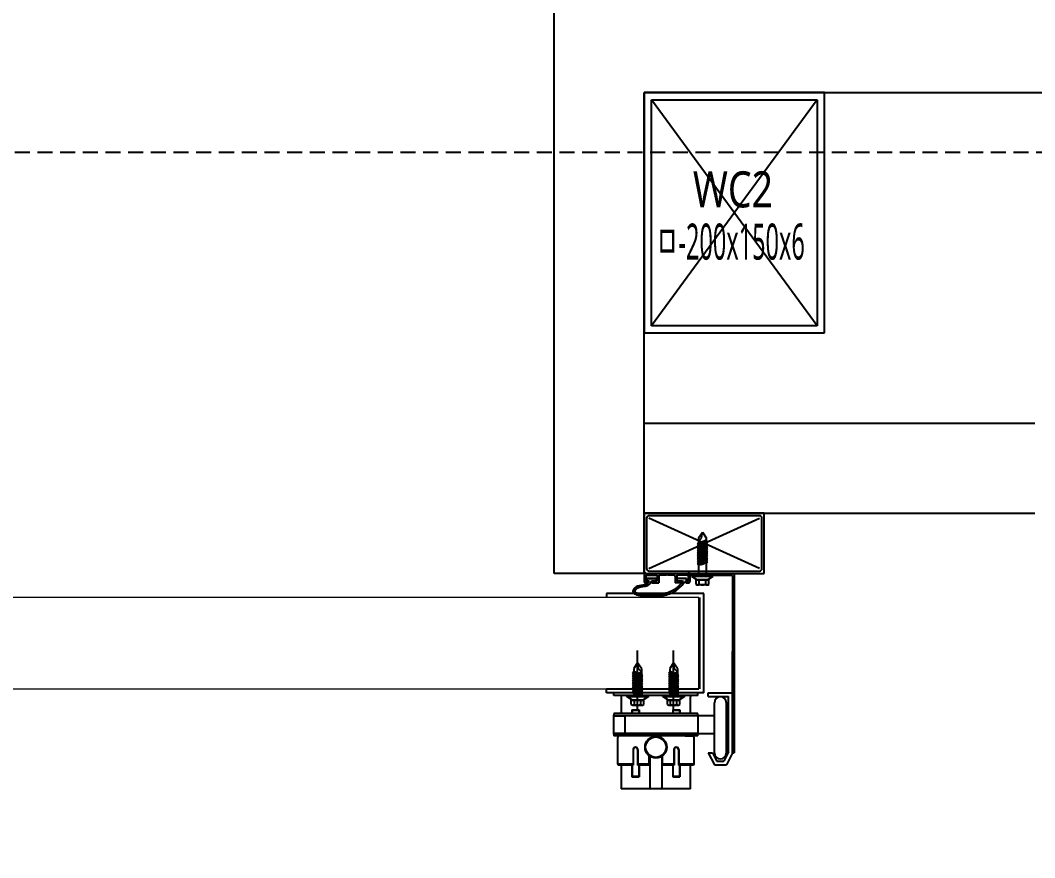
# Model space of a CAD drawing. Header units: millimetres. Extents: x 13515 to 183937, y -33900 to -660.
# Drawn here: x 119803.82 to 119817.04, y -19629.96 to -19619.06 of the extents above; entities that cross this region are included whole.
import ezdxf
from ezdxf.enums import TextEntityAlignment as Align

# ---------------------------------------------------------------- set-up
doc = ezdxf.new("R2010")
doc.units = ezdxf.units.MM
doc.header["$LTSCALE"] = 100
doc.header["$MEASUREMENT"] = 0
doc.header["$PDSIZE"] = -10
doc.linetypes.add('HIDDEN2', pattern=[0.1875, 0.125, -0.0625])
doc.layers.get('0').update_dxf_attribs({"linetype": 'CONTINUOUS'})
doc.layers.get('Defpoints').update_dxf_attribs({"color": 171, "linetype": 'CONTINUOUS'})
for name, color, linetype in [('ELE9', 9, 'CONTINUOUS'), ('FIN(패널-T75 글라스울)', 6, 'CONTINUOUS'), ('h COLUMN', 252, 'CONTINUOUS'), ('OVERHEAD DOOR - 1', 4, 'CONTINUOUS'), ('OVERHEAD DOOR - ETC', 252, 'CONTINUOUS')]:
    doc.layers.add(name, color=color, linetype=linetype)
doc.styles.add('TE', font='malgun_0.ttf')

# ---------------------------------------------------------------- blocks, each defined once
blk = doc.blocks.new('*U142')
at = {"color": 0, "linetype": 'ByBlock'}
for p, q in [((100, 75), (-100, 75)), ((-100, 75), (-100, -75)), ((-94, 69), (94, 69)), ((-94, -69), (-94, 69)), ((94, 69), (94, -69)), ((100, -75), (100, 75)), ((-100, -75), (100, -75)), ((94, -69), (-94, -69))]:
    blk.add_line(p, q, dxfattribs=at)
at = {"layer": 'Defpoints'}
blk.add_point((0, 0), dxfattribs=at)
blk = doc.blocks.new('WC2')
at = {"layer": 'h COLUMN', "ltscale": 0.1}
for p, q in [((69, -94), (-69, 94)), ((69, 94), (-69, -94))]:
    blk.add_line(p, q, dxfattribs=at)
at = {"layer": 'h COLUMN', "ltscale": 0.1, "rotation": 90}
blk.add_blockref('*U142', (0, 0), dxfattribs=at)
at = {"layer": 'Defpoints', "style": 'TE'}
for s, width, p in [('WC2', 0.8, (-34.44, 19.44)), ('ㅁ-200x150x6', 0.5, (-65.31, -24.04))]:
    blk.add_text(s, height=30, dxfattribs=dict(at, width=width)).set_placement(p, align=Align.MIDDLE_LEFT)
blk = doc.blocks.new('지상1층 WC 배치')
at = {"ltscale": 10000}
blk.add_blockref('WC2', (92900, -26650), dxfattribs=at)
blk = doc.blocks.new('A$Cd9954a8d')
at = {"layer": 'OVERHEAD DOOR - ETC'}
h = blk.add_hatch(color=256, dxfattribs=at)
h.dxf.hatch_style = 1
edge = h.paths.add_edge_path()
edge.add_line((10127.3, 172.9), (10129.3, 172.9))
edge.add_spline(control_points=[(10129.3, 172.9), (10128.98, 172.37), (10128.66, 171.84), (10128.3, 171.4)], knot_values=[0, 0, 0, 0, 1.802776, 1.802776, 1.802776, 1.802776], degree=3, periodic=0)
edge.add_line((10128.31, 171.4), (10128.03, 171.19))
edge.add_line((10128.03, 171.19), (10127.56, 170.46))
edge.add_line((10127.56, 170.46), (10126.68, 170.12))
edge.add_line((10126.68, 170.12), (10125.41, 169.71))
edge.add_spline(control_points=[(10125.41, 169.71), (10121.23, 169.22), (10116.34, 168.64), (10115.33, 162.7), (10119.6, 161.17), (10124.21, 160), (10131.96, 159.59), (10137.59, 160.44), (10141.11, 160.97)], knot_values=[0, 0, 0, 0, 10.510022, 12.30215, 15.888405, 21.408051, 27.790202, 38.523805, 38.523805, 38.523805, 38.523805], degree=3, periodic=0)
edge.add_spline(control_points=[(10141.11, 160.97), (10141.13, 160.97), (10144.34, 161.63), (10151.88, 163.96), (10156.91, 169.7), (10159.7, 172.9)], knot_values=[81.368069, 81.368069, 81.368069, 81.368069, 81.427954, 91.382666, 103.911951, 103.911951, 103.911951, 103.911951], degree=3, periodic=0)
edge.add_line((10159.7, 172.9), (10160.3, 172.9))
edge.add_line((10160.3, 172.9), (10160.3, 174.9))
edge.add_line((10160.3, 174.9), (10152.3, 174.9))
edge.add_line((10152.3, 174.9), (10152.3, 172.9))
edge.add_line((10152.3, 172.9), (10157.71, 172.9))
edge.add_spline(control_points=[(10157.71, 172.9), (10157.37, 172.52), (10157.04, 172.14), (10156.7, 171.77)], knot_values=[101.110526, 101.110526, 101.110526, 101.110526, 102.614786, 102.614786, 102.614786, 102.614786], degree=3, periodic=0)
edge.add_line((10156.7, 171.77), (10156.7, 171.4))
edge.add_line((10156.7, 171.4), (10156.37, 171.4))
edge.add_spline(control_points=[(10156.37, 171.4), (10156.27, 171.29), (10156.17, 171.19), (10154.98, 169.9), (10153.87, 168.78), (10152.12, 167.29), (10151.52, 166.82), (10150.28, 165.96), (10149.64, 165.57), (10147.39, 164.36), (10145.64, 163.69), (10142.95, 162.92), (10142.04, 162.7), (10141.05, 162.48), (10140.95, 162.46), (10140.85, 162.44)], knot_values=[81.408921, 81.408921, 81.408921, 81.408921, 81.846453, 81.846453, 86.724969, 86.724969, 89.164228, 89.164228, 91.603486, 91.603486, 97.394899, 97.394899, 100.290605, 100.290605, 100.605478, 100.605478, 100.605478, 100.605478], degree=3, periodic=0)
edge.add_spline(control_points=[(10140.85, 162.44), (10140.05, 162.28), (10139.26, 162.14), (10137.29, 161.84), (10136.13, 161.71), (10134.34, 161.55), (10133.72, 161.51), (10133.1, 161.47)], knot_values=[72.981686, 72.981686, 72.981686, 72.981686, 75.56252, 75.56252, 79.405214, 79.405214, 81.408921, 81.408921, 81.408921, 81.408921], degree=3, periodic=0)
edge.add_spline(control_points=[(10133.1, 161.47), (10132.29, 161.41), (10131.47, 161.36), (10130.56, 161.34), (10130.48, 161.33), (10130.39, 161.33)], knot_values=[24.457688, 24.457688, 24.457688, 24.457688, 26.980257, 26.980257, 27.239597, 27.239597, 27.239597, 27.239597], degree=3, periodic=0)
edge.add_spline(control_points=[(10130.39, 161.33), (10129.51, 161.31), (10128.63, 161.32), (10126.72, 161.41), (10125.69, 161.5), (10123.72, 161.77), (10122.79, 161.96), (10121.32, 162.32), (10120.83, 162.46), (10120.05, 162.69), (10119.78, 162.77), (10119.24, 162.94), (10118.96, 163.03), (10118.42, 163.21), (10118.17, 163.31), (10117.73, 163.5), (10117.55, 163.6), (10117.29, 163.78), (10117.21, 163.86), (10117.17, 163.92), (10117.16, 163.93), (10117.15, 163.95), (10117.15, 163.96), (10117.14, 164.03), (10117.13, 164.13), (10117.16, 164.36), (10117.18, 164.5), (10117.27, 164.76), (10117.32, 164.87), (10117.48, 165.17), (10117.6, 165.32), (10117.94, 165.62), (10118.16, 165.76), (10118.5, 166.65), (10119.14, 166.81), (10119.9, 167.23), (10120.57, 167.55), (10121.61, 167.66), (10122.16, 167.8), (10125.96, 168.29)], knot_values=[0, 0, 0, 0, 2.699013, 2.699013, 5.918469, 5.918469, 9.137924, 9.137924, 10.747652, 10.747652, 11.552515, 11.552515, 12.357379, 12.357379, 13.187027, 13.187027, 14.016674, 14.016674, 14.846322, 14.846322, 15.271824, 15.271824, 15.697327, 15.697327, 16.368626, 16.368626, 17.039926, 17.039926, 17.711225, 17.711225, 18.939482, 18.939482, 20.167739, 20.167739, 21.883718, 21.883718, 23.599698, 23.599698, 24.457688, 24.457688, 24.457688, 24.457688], degree=3, periodic=0)
edge.add_spline(control_points=[(10125.96, 168.29), (10126.54, 168.42), (10127.11, 168.62), (10128.01, 169.11), (10128.35, 169.36), (10128.84, 169.78), (10129, 169.93), (10129.3, 170.25), (10129.45, 170.42), (10129.82, 170.9), (10130.03, 171.22), (10130.35, 171.73), (10130.47, 171.93), (10131.3, 172.9)], knot_values=[0, 0, 0, 0, 1.654202, 1.654202, 2.776859, 2.776859, 3.338188, 3.338188, 3.899517, 3.899517, 4.888564, 4.888564, 5.545615, 5.545615, 5.545615, 5.545615], degree=3, periodic=0)
edge.add_line((10131.3, 172.9), (10135.3, 172.9))
edge.add_line((10135.3, 172.9), (10135.3, 174.9))
edge.add_line((10135.3, 174.9), (10127.3, 174.9))
edge.add_line((10127.3, 174.9), (10127.3, 172.9))
at = {"layer": 'FIN(패널-T75 글라스울)'}
for p, q in [((10050, 179.2), (10050, 654.2)), ((10125, 179.2), (10125, 579.2)), ((10125, 579.2), (11000, 579.2)), ((10125, 304.2), (10450, 304.2)), ((10125, 229.2), (10450, 229.2)), ((10125, 179.2), (10050, 179.2))]:
    blk.add_line(p, q, dxfattribs=at)
at = {"layer": 'OVERHEAD DOOR - 1', "lineweight": 0}
for p, q in [((10170.4, 159.2), (7629.6, 159.2)), ((10170.4, 83.2), (10170.4, 159.2)), ((7629.6, 83.2), (10170.4, 83.2))]:
    blk.add_line(p, q, dxfattribs=at)
at = {"layer": 'OVERHEAD DOOR - ETC'}
for p, q in [((10225, 229.2), (10125, 229.2)), ((10125, 229.2), (10125, 179.2)), ((10225, 179.2), (10225, 229.2)), ((10127, 225.2), (10127, 183.2)), ((10221, 227.2), (10129, 227.2)), ((10129, 183.2), (10221, 225.2)), ((10221, 183.2), (10129, 225.2)), ((10223, 183.2), (10223, 225.2)), ((10170.35, 208.85), (10173.5, 213.65)), ((10172.77, 208.67), (10173.5, 213.65)), ((10173.5, 213.65), (10176.65, 208.85)), ((10177.65, 205.37), (10169.35, 201.96)), ((10177.65, 205.37), (10169.35, 201.96)), ((10172.36, 205.03), (10169.35, 203.79)), ((10172.36, 205.03), (10169.35, 203.79)), ((10169.35, 203.79), (10170.35, 204.59)), ((10170.35, 203.79), (10169.35, 203.79)), ((10170.35, 203.39), (10169.35, 203.79)), ((10169.35, 203.79), (10170.35, 202.99)), ((10177.65, 203.54), (10169.35, 200.12)), ((10177.65, 203.54), (10169.35, 200.12)), ((10169.35, 201.96), (10170.35, 202.76)), ((10170.35, 208.85), (10170.35, 204.59)), ((10170.35, 206.17), (10172.77, 208.67)), ((10172.37, 205), (10170.35, 206.17)), ((10170.35, 202.76), (10176.65, 205.37)), ((10170.35, 204.59), (10171.36, 205.03)), ((10176.65, 204.57), (10170.35, 201.96)), ((10171.36, 204.22), (10170.35, 203.79)), ((10170.35, 203.79), (10170.35, 202.76)), ((10170.35, 200.93), (10176.65, 203.54)), ((10176.65, 202.74), (10170.35, 200.12)), ((10171.36, 205.03), (10172.36, 205.03)), ((10172.36, 205.03), (10171.36, 204.22)), ((10176.65, 206.8), (10172.37, 205)), ((10176.65, 208.85), (10176.65, 205.37)), ((10177.65, 205.37), (10176.65, 206.18)), ((10176.65, 205.78), (10177.65, 205.37)), ((10176.65, 205.37), (10177.65, 205.37)), ((10177.65, 205.37), (10176.65, 204.57)), ((10176.65, 204.57), (10176.65, 203.54)), ((10177.65, 203.54), (10176.65, 204.34)), ((10176.65, 203.94), (10177.65, 203.54)), ((10176.65, 203.54), (10177.65, 203.54)), ((10177.65, 203.54), (10176.65, 202.74)), ((10176.65, 202.74), (10176.65, 201.71)), ((10170.35, 201.55), (10169.35, 201.96)), ((10169.35, 201.96), (10170.35, 201.15)), ((10170.35, 201.96), (10169.35, 201.96)), ((10177.65, 201.71), (10169.35, 198.29)), ((10177.65, 201.71), (10169.35, 198.29)), ((10169.35, 200.12), (10170.35, 200.93)), ((10170.35, 199.72), (10169.35, 200.12)), ((10169.35, 200.12), (10170.35, 199.32)), ((10170.35, 200.12), (10169.35, 200.12)), ((10177.65, 199.87), (10169.35, 196.46)), ((10177.65, 199.87), (10169.35, 196.46)), ((10169.35, 198.29), (10170.35, 199.09)), ((10170.35, 198.29), (10169.35, 198.29)), ((10170.35, 197.89), (10169.35, 198.29)), ((10169.35, 198.29), (10170.35, 197.49)), ((10177.65, 198.04), (10169.35, 194.62)), ((10177.65, 198.04), (10169.35, 194.62)), ((10169.35, 196.46), (10170.35, 197.26)), ((10170.35, 196.06), (10169.35, 196.46)), ((10169.35, 196.46), (10170.35, 195.65)), ((10170.35, 196.46), (10169.35, 196.46)), ((10177.65, 196.21), (10169.35, 192.79)), ((10177.65, 196.21), (10169.35, 192.79)), ((10169.35, 194.62), (10170.35, 195.43)), ((10170.35, 194.22), (10169.35, 194.62)), ((10169.35, 194.62), (10170.35, 193.82)), ((10170.35, 194.62), (10169.35, 194.62)), ((10177.65, 194.38), (10169.35, 190.96)), ((10177.65, 194.38), (10169.35, 190.96)), ((10170.35, 201.96), (10170.35, 200.93)), ((10170.35, 199.09), (10176.65, 201.71)), ((10176.65, 200.9), (10170.35, 198.29)), ((10170.35, 200.12), (10170.35, 199.09)), ((10170.35, 197.26), (10176.65, 199.87)), ((10176.65, 199.07), (10170.35, 196.46)), ((10170.35, 198.29), (10170.35, 197.26)), ((10170.35, 195.43), (10176.65, 198.04)), ((10176.65, 197.24), (10170.35, 194.62)), ((10170.35, 196.46), (10170.35, 195.43)), ((10170.35, 193.6), (10176.65, 196.21)), ((10176.65, 195.4), (10170.35, 192.79)), ((10170.35, 194.62), (10170.35, 193.6)), ((10170.35, 191.76), (10176.65, 194.38)), ((10177.65, 201.71), (10176.65, 202.51)), ((10176.65, 202.11), (10177.65, 201.71)), ((10176.65, 201.71), (10177.65, 201.71)), ((10177.65, 201.71), (10176.65, 200.9)), ((10176.65, 200.9), (10176.65, 199.87)), ((10177.65, 199.87), (10176.65, 200.68)), ((10176.65, 200.28), (10177.65, 199.87)), ((10176.65, 199.87), (10177.65, 199.87)), ((10177.65, 199.87), (10176.65, 199.07)), ((10176.65, 199.07), (10176.65, 198.04)), ((10177.65, 198.04), (10176.65, 198.85)), ((10176.65, 198.44), (10177.65, 198.04)), ((10176.65, 198.04), (10177.65, 198.04)), ((10177.65, 198.04), (10176.65, 197.24)), ((10176.65, 197.24), (10176.65, 196.21)), ((10177.65, 196.21), (10176.65, 197.01)), ((10176.65, 196.61), (10177.65, 196.21)), ((10176.65, 196.21), (10177.65, 196.21)), ((10177.65, 196.21), (10176.65, 195.4)), ((10176.65, 195.4), (10176.65, 194.38)), ((10177.65, 194.38), (10176.65, 195.18)), ((10176.65, 194.78), (10177.65, 194.38)), ((10176.65, 194.38), (10177.65, 194.38)), ((10177.65, 194.38), (10176.65, 193.57)), ((10169.35, 192.79), (10170.35, 193.6)), ((10170.35, 192.39), (10169.35, 192.79)), ((10169.35, 192.79), (10170.35, 191.99)), ((10170.35, 192.79), (10169.35, 192.79)), ((10177.65, 192.54), (10169.35, 189.13)), ((10177.65, 192.54), (10169.35, 189.13)), ((10169.35, 190.96), (10170.35, 191.76)), ((10170.35, 190.56), (10169.35, 190.96)), ((10169.35, 190.96), (10170.35, 190.15)), ((10170.35, 190.96), (10169.35, 190.96)), ((10177.65, 190.71), (10169.35, 187.29)), ((10177.65, 190.71), (10169.35, 187.29)), ((10169.35, 189.13), (10170.35, 189.93)), ((10170.35, 188.72), (10169.35, 189.13)), ((10169.35, 189.13), (10170.35, 188.32)), ((10170.35, 189.13), (10169.35, 189.13)), ((10169.35, 187.29), (10170.35, 188.1)), ((10170.35, 186.89), (10169.35, 187.29)), ((10169.35, 187.29), (10170.35, 186.49)), ((10170.35, 187.29), (10169.35, 187.29)), ((10176.65, 193.57), (10170.35, 190.96)), ((10170.35, 192.79), (10170.35, 191.76)), ((10170.35, 189.93), (10176.65, 192.54)), ((10176.65, 191.74), (10170.35, 189.13)), ((10170.35, 190.96), (10170.35, 189.93)), ((10170.35, 188.1), (10176.65, 190.71)), ((10176.65, 189.91), (10170.35, 187.29)), ((10170.35, 189.13), (10170.35, 188.1)), ((10170.35, 187.29), (10170.35, 179.2)), ((10170.87, 186.48), (10176.65, 188.88)), ((10177.65, 188.88), (10171.75, 186.48)), ((10176.65, 188.07), (10172.81, 186.48)), ((10176.65, 193.57), (10176.65, 192.54)), ((10177.65, 192.54), (10176.65, 193.35)), ((10176.65, 192.94), (10177.65, 192.54)), ((10176.65, 192.54), (10177.65, 192.54)), ((10177.65, 192.54), (10176.65, 191.74)), ((10176.65, 191.74), (10176.65, 190.71)), ((10177.65, 190.71), (10176.65, 191.51)), ((10176.65, 191.11), (10177.65, 190.71)), ((10176.65, 190.71), (10177.65, 190.71)), ((10177.65, 190.71), (10176.65, 189.91)), ((10176.65, 189.91), (10176.65, 188.88)), ((10177.65, 188.88), (10176.65, 189.68)), ((10176.65, 189.28), (10177.65, 188.88)), ((10176.65, 188.88), (10177.65, 188.88)), ((10177.65, 188.88), (10176.65, 188.07)), ((10176.65, 188.07), (10176.65, 179.2)), ((10125, 179.2), (10125, 172.4)), ((10125, 179.2), (10125.44, 179.2)), ((10125, 179.2), (10225, 179.2)), ((10126.3, 177.9), (10126.3, 172.9)), ((10126.3, 177.9), (10135.9, 177.9)), ((10126.56, 179.2), (10161.45, 179.2)), ((10129, 181.2), (10221, 181.2)), ((10135.9, 177.9), (10135.9, 172.9)), ((10143.5, 177.9), (10138.2, 177.9)), ((10144, 178.2), (10143.5, 177.9)), ((10144.5, 177.9), (10144, 178.2)), ((10149.8, 177.9), (10144.5, 177.9)), ((10152.05, 179.2), (10200, 179.2)), ((10152.1, 177.9), (10152.1, 172.9)), ((10161.7, 177.9), (10152.1, 177.9)), ((10161.5, 177.6), (10161.5, 179.2)), ((10198.4, 177.6), (10161.5, 177.6)), ((10161.7, 177.9), (10161.7, 172.9)), ((10163, 179.2), (10162.56, 179.2)), ((10163, 179.2), (10163, 172.4)), ((10182.5, 177.6), (10164.5, 177.6)), ((10164.5, 177.6), (10164.5, 176.8)), ((10182.5, 176.8), (10182.5, 177.6)), ((10198.4, 177.6), (10198.4, 30)), ((10200, 179.2), (10200, 30)), ((10125.41, 169.71), (10126.68, 170.12)), ((10128.3, 171.4), (10126, 171.4)), ((10128.3, 172.9), (10126.3, 172.9)), ((10126.68, 170.12), (10127.56, 170.46)), ((10127.3, 174.9), (10135.3, 174.9)), ((10127.3, 174.9), (10127.3, 172.9)), ((10127.3, 174.9), (10127.3, 172.9)), ((10135.3, 174.9), (10127.3, 174.9)), ((10127.3, 174.9), (10127.3, 172.9)), ((10135.3, 174.9), (10127.3, 174.9)), ((10129.3, 172.9), (10127.3, 172.9)), ((10127.3, 172.9), (10129.3, 172.9)), ((10127.3, 172.9), (10129.3, 172.9)), ((10127.56, 170.46), (10128.03, 171.19)), ((10128.03, 171.19), (10128.3, 171.4)), ((10128.3, 172.9), (10128.3, 171.4)), ((10131.3, 172.9), (10135.9, 172.9)), ((10131.3, 172.9), (10131.3, 171.4)), ((10135.3, 172.9), (10131.3, 172.9)), ((10131.3, 172.9), (10135.3, 172.9)), ((10131.3, 172.9), (10135.3, 172.9)), ((10131.3, 171.4), (10137.2, 171.4)), ((10135.3, 174.9), (10135.3, 172.9)), ((10135.3, 172.9), (10135.3, 174.9)), ((10135.3, 172.9), (10135.3, 174.9)), ((10137.2, 176.9), (10137.2, 171.4)), ((10150.8, 176.9), (10150.8, 171.4)), ((10156.7, 171.4), (10150.8, 171.4)), ((10156.7, 172.9), (10152.1, 172.9)), ((10160.3, 174.9), (10152.3, 174.9)), ((10152.3, 174.9), (10152.3, 172.9)), ((10160.3, 174.9), (10152.3, 174.9)), ((10152.3, 174.9), (10152.3, 172.9)), ((10160.3, 174.9), (10152.3, 174.9)), ((10152.3, 174.9), (10152.3, 172.9)), ((10152.3, 172.9), (10157.71, 172.9)), ((10152.3, 172.9), (10157.71, 172.9)), ((10152.3, 172.9), (10157.71, 172.9)), ((10156.7, 171.4), (10156.37, 171.4)), ((10156.7, 171.4), (10156.37, 171.4)), ((10156.7, 172.9), (10156.7, 171.4)), ((10156.7, 171.77), (10156.7, 171.4)), ((10156.7, 171.77), (10156.7, 171.4)), ((10159.7, 172.9), (10161.7, 172.9)), ((10159.7, 172.9), (10159.7, 171.4)), ((10159.7, 172.9), (10160.3, 172.9)), ((10159.7, 172.9), (10160.3, 172.9)), ((10159.7, 172.9), (10160.3, 172.9)), ((10159.7, 171.4), (10162, 171.4)), ((10160.3, 174.9), (10160.3, 172.9)), ((10160.3, 172.9), (10160.3, 174.9)), ((10160.3, 172.9), (10160.3, 174.9)), ((10164.5, 176.8), (10182.5, 176.8)), ((10182.5, 176.8), (10164.5, 176.8)), ((10164.5, 176.8), (10169.2, 173.8)), ((10178.75, 173.8), (10168.25, 173.8)), ((10168.25, 170.1), (10168.25, 173.8)), ((10169.2, 173.8), (10177.8, 173.8)), ((10177.57, 169.6), (10169.43, 169.6)), ((10170.79, 170.1), (10170.79, 173.8)), ((10176.22, 170.1), (10176.22, 173.8)), ((10177.8, 173.8), (10182.5, 176.8)), ((10178.75, 170.1), (10178.75, 173.8)), ((10174.6, 162.4), (10093.76, 162.4)), ((10093.76, 162.4), (10093.76, 159.2)), ((10174.6, 80), (10174.6, 162.4)), ((10171.4, 83.2), (10171.4, 159.2)), ((10119.55, 64.7), (10119.55, 115.05)), ((10149.55, 64.7), (10149.55, 115.05)), ((10198.4, 30), (10198.4, 114.26)), ((10119.55, 104.87), (10116.4, 100.07)), ((10120.29, 99.89), (10119.55, 104.87)), ((10122.7, 100.07), (10119.55, 104.87)), ((10149.55, 104.87), (10146.4, 100.07)), ((10150.29, 99.89), (10149.55, 104.87)), ((10152.7, 100.07), (10149.55, 104.87)), ((10115.4, 96.6), (10116.4, 97.4)), ((10116.4, 97), (10115.4, 96.6)), ((10115.4, 96.6), (10123.7, 93.18)), ((10115.4, 96.6), (10123.7, 93.18)), ((10116.4, 96.6), (10115.4, 96.6)), ((10115.4, 96.6), (10116.4, 95.79)), ((10115.4, 94.76), (10116.4, 95.57)), ((10116.4, 95.16), (10115.4, 94.76)), ((10115.4, 94.76), (10123.7, 91.34)), ((10115.4, 94.76), (10123.7, 91.34)), ((10116.4, 94.76), (10115.4, 94.76)), ((10115.4, 94.76), (10116.4, 93.96)), ((10115.4, 92.93), (10116.4, 93.73)), ((10116.4, 93.33), (10115.4, 92.93)), ((10115.4, 92.93), (10123.7, 89.51)), ((10115.4, 92.93), (10123.7, 89.51)), ((10116.4, 92.93), (10115.4, 92.93)), ((10115.4, 92.93), (10116.4, 92.12)), ((10116.4, 100.07), (10116.4, 96.6)), ((10116.4, 98.03), (10120.69, 96.22)), ((10122.7, 93.98), (10116.4, 96.6)), ((10116.4, 95.79), (10116.4, 94.76)), ((10116.4, 95.79), (10122.7, 93.18)), ((10122.7, 92.15), (10116.4, 94.76)), ((10116.4, 93.96), (10116.4, 92.93)), ((10116.4, 93.96), (10122.7, 91.34)), ((10122.7, 90.32), (10116.4, 92.93)), ((10122.7, 97.39), (10120.29, 99.89)), ((10120.69, 96.22), (10122.7, 97.39)), ((10120.7, 96.25), (10123.7, 95.01)), ((10120.7, 96.25), (10123.7, 95.01)), ((10121.7, 96.25), (10120.7, 96.25)), ((10120.7, 96.25), (10121.7, 95.45)), ((10122.7, 95.81), (10121.7, 96.25)), ((10121.7, 95.45), (10122.7, 95.01)), ((10122.7, 100.07), (10122.7, 95.81)), ((10123.7, 95.01), (10122.7, 95.81)), ((10122.7, 95.01), (10122.7, 93.98)), ((10122.7, 94.61), (10123.7, 95.01)), ((10123.7, 95.01), (10122.7, 94.21)), ((10122.7, 95.01), (10123.7, 95.01)), ((10123.7, 93.18), (10122.7, 93.98)), ((10122.7, 93.18), (10122.7, 92.15)), ((10122.7, 92.78), (10123.7, 93.18)), ((10123.7, 93.18), (10122.7, 92.37)), ((10122.7, 93.18), (10123.7, 93.18)), ((10145.4, 96.6), (10146.4, 97.4)), ((10146.4, 97), (10145.4, 96.6)), ((10145.4, 96.6), (10153.7, 93.18)), ((10145.4, 96.6), (10153.7, 93.18)), ((10146.4, 96.6), (10145.4, 96.6)), ((10145.4, 96.6), (10146.4, 95.79)), ((10145.4, 94.76), (10146.4, 95.57)), ((10146.4, 95.16), (10145.4, 94.76)), ((10145.4, 94.76), (10153.7, 91.34)), ((10145.4, 94.76), (10153.7, 91.34)), ((10146.4, 94.76), (10145.4, 94.76)), ((10145.4, 94.76), (10146.4, 93.96)), ((10145.4, 92.93), (10146.4, 93.73)), ((10146.4, 93.33), (10145.4, 92.93)), ((10145.4, 92.93), (10153.7, 89.51)), ((10145.4, 92.93), (10153.7, 89.51)), ((10146.4, 92.93), (10145.4, 92.93)), ((10145.4, 92.93), (10146.4, 92.12)), ((10146.4, 100.07), (10146.4, 96.6)), ((10146.4, 98.03), (10150.69, 96.22)), ((10152.7, 93.98), (10146.4, 96.6)), ((10146.4, 95.79), (10146.4, 94.76)), ((10146.4, 95.79), (10152.7, 93.18)), ((10152.7, 92.15), (10146.4, 94.76)), ((10146.4, 93.96), (10146.4, 92.93)), ((10146.4, 93.96), (10152.7, 91.34)), ((10152.7, 90.32), (10146.4, 92.93)), ((10152.7, 97.39), (10150.29, 99.89)), ((10150.69, 96.22), (10152.7, 97.39)), ((10150.7, 96.25), (10153.7, 95.01)), ((10150.7, 96.25), (10153.7, 95.01)), ((10151.7, 96.25), (10150.7, 96.25)), ((10150.7, 96.25), (10151.7, 95.45)), ((10152.7, 95.81), (10151.7, 96.25)), ((10151.7, 95.45), (10152.7, 95.01)), ((10152.7, 100.07), (10152.7, 95.81)), ((10153.7, 95.01), (10152.7, 95.81)), ((10152.7, 95.01), (10152.7, 93.98)), ((10152.7, 94.61), (10153.7, 95.01)), ((10153.7, 95.01), (10152.7, 94.21)), ((10152.7, 95.01), (10153.7, 95.01)), ((10153.7, 93.18), (10152.7, 93.98)), ((10152.7, 93.18), (10152.7, 92.15)), ((10152.7, 92.78), (10153.7, 93.18)), ((10153.7, 93.18), (10152.7, 92.37)), ((10152.7, 93.18), (10153.7, 93.18)), ((10115.4, 91.1), (10116.4, 91.9)), ((10116.4, 91.5), (10115.4, 91.1)), ((10115.4, 91.1), (10123.7, 87.68)), ((10115.4, 91.1), (10123.7, 87.68)), ((10116.4, 91.1), (10115.4, 91.1)), ((10115.4, 91.1), (10116.4, 90.29)), ((10115.4, 89.26), (10116.4, 90.07)), ((10116.4, 89.67), (10115.4, 89.26)), ((10115.4, 89.26), (10123.7, 85.85)), ((10115.4, 89.26), (10123.7, 85.85)), ((10116.4, 89.26), (10115.4, 89.26)), ((10115.4, 89.26), (10116.4, 88.46)), ((10115.4, 87.43), (10116.4, 88.23)), ((10116.4, 87.83), (10115.4, 87.43)), ((10115.4, 87.43), (10123.7, 84.01)), ((10115.4, 87.43), (10123.7, 84.01)), ((10116.4, 87.43), (10115.4, 87.43)), ((10115.4, 87.43), (10116.4, 86.63)), ((10115.4, 85.6), (10116.4, 86.4)), ((10116.4, 86), (10115.4, 85.6)), ((10115.4, 85.6), (10123.7, 82.18)), ((10115.4, 85.6), (10123.7, 82.18)), ((10116.4, 85.6), (10115.4, 85.6)), ((10115.4, 85.6), (10116.4, 84.79)), ((10115.4, 83.76), (10116.4, 84.57)), ((10116.4, 92.12), (10116.4, 91.1)), ((10116.4, 92.12), (10122.7, 89.51)), ((10122.7, 88.48), (10116.4, 91.1)), ((10116.4, 90.29), (10116.4, 89.26)), ((10116.4, 90.29), (10122.7, 87.68)), ((10122.7, 86.65), (10116.4, 89.26)), ((10116.4, 88.46), (10116.4, 87.43)), ((10116.4, 88.46), (10122.7, 85.85)), ((10122.7, 84.82), (10116.4, 87.43)), ((10116.4, 86.63), (10116.4, 85.6)), ((10116.4, 86.63), (10122.7, 84.01)), ((10122.7, 82.98), (10116.4, 85.6)), ((10116.4, 84.79), (10116.4, 83.76)), ((10116.4, 84.79), (10122.7, 82.18)), ((10123.7, 91.34), (10122.7, 92.15)), ((10122.7, 91.34), (10122.7, 90.32)), ((10122.7, 90.94), (10123.7, 91.34)), ((10123.7, 91.34), (10122.7, 90.54)), ((10122.7, 91.34), (10123.7, 91.34)), ((10123.7, 89.51), (10122.7, 90.32)), ((10122.7, 89.51), (10122.7, 88.48)), ((10122.7, 89.11), (10123.7, 89.51)), ((10123.7, 89.51), (10122.7, 88.71)), ((10122.7, 89.51), (10123.7, 89.51)), ((10123.7, 87.68), (10122.7, 88.48)), ((10122.7, 87.68), (10122.7, 86.65)), ((10122.7, 87.28), (10123.7, 87.68)), ((10123.7, 87.68), (10122.7, 86.87)), ((10122.7, 87.68), (10123.7, 87.68)), ((10123.7, 85.85), (10122.7, 86.65)), ((10122.7, 85.85), (10122.7, 84.82)), ((10122.7, 85.44), (10123.7, 85.85)), ((10123.7, 85.85), (10122.7, 85.04)), ((10122.7, 85.85), (10123.7, 85.85)), ((10123.7, 84.01), (10122.7, 84.82)), ((10145.4, 91.1), (10146.4, 91.9)), ((10146.4, 91.5), (10145.4, 91.1)), ((10145.4, 91.1), (10153.7, 87.68)), ((10145.4, 91.1), (10153.7, 87.68)), ((10146.4, 91.1), (10145.4, 91.1)), ((10145.4, 91.1), (10146.4, 90.29)), ((10145.4, 89.26), (10146.4, 90.07)), ((10146.4, 89.67), (10145.4, 89.26)), ((10145.4, 89.26), (10153.7, 85.85)), ((10145.4, 89.26), (10153.7, 85.85)), ((10146.4, 89.26), (10145.4, 89.26)), ((10145.4, 89.26), (10146.4, 88.46)), ((10145.4, 87.43), (10146.4, 88.23)), ((10146.4, 87.83), (10145.4, 87.43)), ((10145.4, 87.43), (10153.7, 84.01)), ((10145.4, 87.43), (10153.7, 84.01)), ((10146.4, 87.43), (10145.4, 87.43)), ((10145.4, 87.43), (10146.4, 86.63)), ((10145.4, 85.6), (10146.4, 86.4)), ((10146.4, 86), (10145.4, 85.6)), ((10145.4, 85.6), (10153.7, 82.18)), ((10145.4, 85.6), (10153.7, 82.18)), ((10146.4, 85.6), (10145.4, 85.6)), ((10145.4, 85.6), (10146.4, 84.79)), ((10145.4, 83.76), (10146.4, 84.57)), ((10146.4, 92.12), (10146.4, 91.1)), ((10146.4, 92.12), (10152.7, 89.51)), ((10152.7, 88.48), (10146.4, 91.1)), ((10146.4, 90.29), (10146.4, 89.26)), ((10146.4, 90.29), (10152.7, 87.68)), ((10152.7, 86.65), (10146.4, 89.26)), ((10146.4, 88.46), (10146.4, 87.43)), ((10146.4, 88.46), (10152.7, 85.85)), ((10152.7, 84.82), (10146.4, 87.43)), ((10146.4, 86.63), (10146.4, 85.6)), ((10146.4, 86.63), (10152.7, 84.01)), ((10152.7, 82.98), (10146.4, 85.6)), ((10146.4, 84.79), (10146.4, 83.76)), ((10146.4, 84.79), (10152.7, 82.18)), ((10153.7, 91.34), (10152.7, 92.15)), ((10152.7, 91.34), (10152.7, 90.32)), ((10152.7, 90.94), (10153.7, 91.34)), ((10153.7, 91.34), (10152.7, 90.54)), ((10152.7, 91.34), (10153.7, 91.34)), ((10153.7, 89.51), (10152.7, 90.32)), ((10152.7, 89.51), (10152.7, 88.48)), ((10152.7, 89.11), (10153.7, 89.51)), ((10153.7, 89.51), (10152.7, 88.71)), ((10152.7, 89.51), (10153.7, 89.51)), ((10153.7, 87.68), (10152.7, 88.48)), ((10152.7, 87.68), (10152.7, 86.65)), ((10152.7, 87.28), (10153.7, 87.68)), ((10153.7, 87.68), (10152.7, 86.87)), ((10152.7, 87.68), (10153.7, 87.68)), ((10153.7, 85.85), (10152.7, 86.65)), ((10152.7, 85.85), (10152.7, 84.82)), ((10152.7, 85.44), (10153.7, 85.85)), ((10153.7, 85.85), (10152.7, 85.04)), ((10152.7, 85.85), (10153.7, 85.85)), ((10153.7, 84.01), (10152.7, 84.82)), ((10093.76, 83.2), (10170.4, 83.2)), ((10093.76, 80), (10093.76, 83.2)), ((10174.6, 80), (10093.76, 80)), ((10169.75, 80), (10099.75, 80)), ((10099.75, 77.7), (10099.75, 80)), ((10169.75, 77.7), (10099.75, 77.7)), ((10106, 77.7), (10106, 62.7)), ((10106, 77.7), (10106, 76.7)), ((10110.55, 76.9), (10110.55, 77.7)), ((10110.55, 77.7), (10128.55, 77.7)), ((10115.25, 73.9), (10110.55, 76.9)), ((10110.55, 76.9), (10128.55, 76.9)), ((10128.55, 76.9), (10110.55, 76.9)), ((10116.4, 84.17), (10115.4, 83.76)), ((10115.4, 83.76), (10123.7, 80.35)), ((10115.4, 83.76), (10123.7, 80.35)), ((10116.4, 83.76), (10115.4, 83.76)), ((10115.4, 83.76), (10116.4, 82.96)), ((10115.4, 81.93), (10116.4, 82.74)), ((10116.4, 82.33), (10115.4, 81.93)), ((10115.4, 81.93), (10123.7, 78.51)), ((10115.4, 81.93), (10123.7, 78.51)), ((10116.4, 81.93), (10115.4, 81.93)), ((10115.4, 81.93), (10116.4, 81.13)), ((10115.4, 80.1), (10116.4, 80.9)), ((10116.4, 80.5), (10115.4, 80.1)), ((10115.4, 80.1), (10121.31, 77.7)), ((10116.4, 80.1), (10115.4, 80.1)), ((10115.4, 80.1), (10116.4, 79.29)), ((10122.7, 81.15), (10116.4, 83.76)), ((10116.4, 82.96), (10116.4, 81.93)), ((10116.4, 82.96), (10122.7, 80.35)), ((10122.7, 79.32), (10116.4, 81.93)), ((10116.4, 81.13), (10116.4, 80.1)), ((10116.4, 81.13), (10122.7, 78.51)), ((10122.19, 77.7), (10116.4, 80.1)), ((10116.4, 79.29), (10116.4, 77.7)), ((10116.4, 79.29), (10120.25, 77.7)), ((10122.7, 84.01), (10122.7, 82.98)), ((10122.7, 83.61), (10123.7, 84.01)), ((10123.7, 84.01), (10122.7, 83.21)), ((10122.7, 84.01), (10123.7, 84.01)), ((10123.7, 82.18), (10122.7, 82.98)), ((10122.7, 82.18), (10122.7, 81.15)), ((10122.7, 81.78), (10123.7, 82.18)), ((10123.7, 82.18), (10122.7, 81.38)), ((10122.7, 82.18), (10123.7, 82.18)), ((10123.7, 80.35), (10122.7, 81.15)), ((10122.7, 80.35), (10122.7, 79.32)), ((10122.7, 79.94), (10123.7, 80.35)), ((10123.7, 80.35), (10122.7, 79.54)), ((10122.7, 80.35), (10123.7, 80.35)), ((10123.7, 78.51), (10122.7, 79.32)), ((10122.7, 78.51), (10122.7, 77.7)), ((10122.7, 78.11), (10123.7, 78.51)), ((10123.7, 78.51), (10122.7, 77.71)), ((10122.7, 78.51), (10123.7, 78.51)), ((10128.55, 76.9), (10123.85, 73.9)), ((10128.55, 77.7), (10128.55, 76.9)), ((10140.55, 76.9), (10140.55, 77.7)), ((10140.55, 77.7), (10158.55, 77.7)), ((10145.25, 73.9), (10140.55, 76.9)), ((10140.55, 76.9), (10158.55, 76.9)), ((10158.55, 76.9), (10140.55, 76.9)), ((10146.4, 84.17), (10145.4, 83.76)), ((10145.4, 83.76), (10153.7, 80.35)), ((10145.4, 83.76), (10153.7, 80.35)), ((10146.4, 83.76), (10145.4, 83.76)), ((10145.4, 83.76), (10146.4, 82.96)), ((10145.4, 81.93), (10146.4, 82.74)), ((10146.4, 82.33), (10145.4, 81.93)), ((10145.4, 81.93), (10153.7, 78.51)), ((10145.4, 81.93), (10153.7, 78.51)), ((10146.4, 81.93), (10145.4, 81.93)), ((10145.4, 81.93), (10146.4, 81.13)), ((10145.4, 80.1), (10146.4, 80.9)), ((10146.4, 80.5), (10145.4, 80.1)), ((10145.4, 80.1), (10151.31, 77.7)), ((10146.4, 80.1), (10145.4, 80.1)), ((10145.4, 80.1), (10146.4, 79.29)), ((10152.7, 81.15), (10146.4, 83.76)), ((10146.4, 82.96), (10146.4, 81.93)), ((10146.4, 82.96), (10152.7, 80.35)), ((10152.7, 79.32), (10146.4, 81.93)), ((10146.4, 81.13), (10146.4, 80.1)), ((10146.4, 81.13), (10152.7, 78.51)), ((10152.19, 77.7), (10146.4, 80.1)), ((10146.4, 79.29), (10146.4, 77.7)), ((10146.4, 79.29), (10150.25, 77.7)), ((10152.7, 84.01), (10152.7, 82.98)), ((10152.7, 83.61), (10153.7, 84.01)), ((10153.7, 84.01), (10152.7, 83.21)), ((10152.7, 84.01), (10153.7, 84.01)), ((10153.7, 82.18), (10152.7, 82.98)), ((10152.7, 82.18), (10152.7, 81.15)), ((10152.7, 81.78), (10153.7, 82.18)), ((10153.7, 82.18), (10152.7, 81.38)), ((10152.7, 82.18), (10153.7, 82.18)), ((10153.7, 80.35), (10152.7, 81.15)), ((10152.7, 80.35), (10152.7, 79.32)), ((10152.7, 79.94), (10153.7, 80.35)), ((10153.7, 80.35), (10152.7, 79.54)), ((10152.7, 80.35), (10153.7, 80.35)), ((10153.7, 78.51), (10152.7, 79.32)), ((10152.7, 78.51), (10152.7, 77.7)), ((10152.7, 78.11), (10153.7, 78.51)), ((10153.7, 78.51), (10152.7, 77.71)), ((10152.7, 78.51), (10153.7, 78.51)), ((10158.55, 76.9), (10153.85, 73.9)), ((10158.55, 77.7), (10158.55, 76.9)), ((10163.5, 77.7), (10163.5, 76.7)), ((10163.5, 62.7), (10163.5, 76.7)), ((10169.75, 77.7), (10169.75, 80)), ((10178.4, 80), (10198.4, 80)), ((10178.4, 76.8), (10178.4, 80)), ((10178.4, 76.8), (10195.2, 76.8)), ((10195.2, 30.75), (10195.2, 76.8)), ((10114.3, 70.2), (10114.3, 73.9)), ((10114.3, 73.9), (10124.8, 73.9)), ((10123.85, 73.9), (10115.25, 73.9)), ((10115.48, 69.7), (10123.62, 69.7)), ((10116.84, 70.2), (10116.84, 73.9)), ((10122.27, 70.2), (10122.27, 73.9)), ((10124.8, 70.2), (10124.8, 73.9)), ((10144.3, 70.2), (10144.3, 73.9)), ((10144.3, 73.9), (10154.8, 73.9)), ((10153.85, 73.9), (10145.25, 73.9)), ((10145.48, 69.7), (10153.62, 69.7)), ((10146.84, 70.2), (10146.84, 73.9)), ((10152.27, 70.2), (10152.27, 73.9)), ((10154.8, 70.2), (10154.8, 73.9)), ((10183.4, 30), (10183.4, 71.7)), ((10193.4, 30), (10193.4, 71.7)), ((10169.75, 62.7), (10099.75, 62.7)), ((10169.35, 60.7), (10099.75, 60.7)), ((10169.75, 60.7), (10099.75, 60.7)), ((10099.75, 60.7), (10109.09, 60.7)), ((10109.09, 45.7), (10109.09, 60.7)), ((10114.75, 65.7), (10120.75, 65.7)), ((10114.75, 65.7), (10114.75, 62.7)), ((10115, 65.45), (10120.5, 65.45)), ((10115, 65.45), (10115, 62.7)), ((10120.5, 65.45), (10120.5, 62.7)), ((10120.75, 65.7), (10120.75, 62.7)), ((10148.75, 65.7), (10154.75, 65.7)), ((10148.75, 65.7), (10148.75, 62.7)), ((10149, 65.45), (10154.5, 65.45)), ((10149, 65.45), (10149, 62.7)), ((10154.5, 65.45), (10154.5, 62.7)), ((10154.75, 65.7), (10154.75, 62.7)), ((10182.06, 60.7), (10169.35, 60.7)), ((10183.4, 60.7), (10173.6, 60.7)), ((10169.75, 46.2), (10099.75, 46.2)), ((10169.35, 45.7), (10099.75, 45.7)), ((10099.75, 45.7), (10109.09, 45.7)), ((10169.75, 44.2), (10099.75, 44.2)), ((10103, 20.7), (10103, 42.78)), ((10110.43, 44.2), (10103.76, 43.75)), ((10106, 44.08), (10106, 44.2)), ((10159.08, 44.2), (10165.75, 43.75)), ((10163.5, 44.08), (10163.5, 44.2)), ((10166.5, 20.7), (10166.5, 42.78)), ((10182.06, 45.7), (10169.35, 45.7)), ((10183.4, 45.7), (10173.6, 45.7)), ((10115.75, 32.7), (10115.75, 19.7)), ((10115.95, 32.7), (10115.95, 19.7)), ((10119.55, 32.7), (10119.55, 19.7)), ((10119.75, 32.7), (10119.75, 19.7)), ((10129.25, 19.7), (10129.25, 27.57)), ((10129.75, 27.21), (10129.75, 1)), ((10139.75, 27.21), (10139.75, 1)), ((10140.25, 19.7), (10140.25, 27.57)), ((10149.75, 32.7), (10149.75, 19.7)), ((10149.95, 32.7), (10149.95, 19.7)), ((10153.55, 32.7), (10153.55, 19.7)), ((10153.75, 32.7), (10153.75, 19.7)), ((10178.4, 30), (10183.4, 20)), ((10178.4, 30), (10181.98, 30)), ((10181.98, 30), (10185.38, 23.2)), ((10195.2, 30.75), (10191.43, 23.2)), ((10198.4, 30), (10193.4, 20)), ((10198.4, 30), (10200, 30)), ((10115.95, 20.7), (10103, 20.7)), ((10103, 20.7), (10103.47, 19.7)), ((10115.95, 19.7), (10103.47, 19.7)), ((10106, 19.7), (10106, 0)), ((10114.75, 19.7), (10114.75, 10)), ((10115, 19.7), (10115, 10.25)), ((10129.25, 20.7), (10119.55, 20.7)), ((10129.25, 19.7), (10119.55, 19.7)), ((10120.5, 19.7), (10120.5, 10.25)), ((10120.75, 19.7), (10120.75, 10)), ((10149.95, 20.7), (10140.25, 20.7)), ((10149.95, 19.7), (10140.25, 19.7)), ((10148.75, 19.7), (10148.75, 10)), ((10149, 19.7), (10149, 10.25)), ((10166.5, 20.7), (10153.55, 20.7)), ((10166.03, 19.7), (10153.55, 19.7)), ((10154.5, 19.7), (10154.5, 10.25)), ((10154.75, 19.7), (10154.75, 10)), ((10163.5, 0), (10163.5, 19.7)), ((10166.5, 20.7), (10166.03, 19.7)), ((10183.4, 20), (10193.4, 20)), ((10185.38, 23.2), (10191.43, 23.2)), ((10114.75, 10), (10120.75, 10)), ((10120.5, 10.25), (10115, 10.25)), ((10148.75, 10), (10154.75, 10)), ((10154.5, 10.25), (10149, 10.25)), ((10163.5, 0), (10106, 0)), ((10138.75, 0), (10130.75, 0))]:
    blk.add_line(p, q, dxfattribs=at)
for radius in [9, 8.5]:
    blk.add_circle((10134.75, 34.7), radius, dxfattribs=at)
for centre, radius, start, end in [((10129, 225.2), 2, 90, 180), ((10221, 225.2), 2, 0, 90), ((10126, 178.83), 0.671, 33.55838, 146.44162), ((10129, 183.2), 2, 180, 270), ((10138.2, 176.9), 1, 90, 180), ((10149.8, 176.9), 1, 0, 90), ((10162.01, 178.83), 0.671, 33.55838, 146.44162), ((10221, 183.2), 2, 270, 0), ((10126, 172.4), 1, 180, 270), ((10162, 172.4), 1, 270, 0), ((10169.52, 171.46), 1.86, 226.9662, 313.0338), ((10173.5, 177.21), 7.61, 249.11949, 290.88051), ((10177.49, 171.46), 1.86, 226.9662, 313.0338), ((10188.4, 71.7), 5, 0, 180), ((10115.57, 71.56), 1.86, 226.9662, 313.0338), ((10119.55, 77.31), 7.61, 249.11949, 290.88051), ((10123.54, 71.56), 1.86, 226.9662, 313.0338), ((10145.57, 71.56), 1.86, 226.9662, 313.0338), ((10149.55, 77.31), 7.61, 249.11949, 290.88051), ((10153.54, 71.56), 1.86, 226.9662, 313.0338), ((10234.19, 53.45), 134.75, 176.0638, 183.9362), ((10035.32, 53.45), 134.75, 356.0638, 3.9362), ((10104, 42.78), 1, 104.09693, 180), ((10165.5, 42.78), 1, 0, 75.90307), ((10117.75, 32.7), 2, 90, 180), ((10117.75, 32.7), 1.8, 90, 180), ((10117.75, 32.7), 2, 0, 90), ((10117.75, 32.7), 1.8, 0, 90), ((10151.75, 32.7), 2, 90, 180), ((10151.75, 32.7), 1.8, 90, 180), ((10151.75, 32.7), 2, 0, 90), ((10151.75, 32.7), 1.8, 0, 90), ((10188.4, 30), 5, 180, 0), ((10130.75, 1), 1, 180, 270), ((10138.75, 1), 1, 270, 0)]:
    blk.add_arc(centre, radius, start, end, dxfattribs=at)
blk.add_spline([(10125.41, 169.71), (10115.87, 165.3), (10115.72, 163.51), (10118.71, 161.54), (10124.07, 160.22), (10130.44, 159.83), (10141.11, 160.97)], degree=3, dxfattribs=at)
for points, knots in [([(10131.3, 172.9), (10130.47, 171.93), (10130.35, 171.73), (10130.03, 171.22), (10129.82, 170.9), (10129.45, 170.42), (10129.3, 170.25), (10129, 169.93), (10128.84, 169.78), (10128.35, 169.36), (10128.01, 169.11), (10127.11, 168.62), (10126.54, 168.42), (10125.96, 168.29)], [0, 0, 0, 0, 0.65705, 0.65705, 1.646098, 1.646098, 2.207426, 2.207426, 2.768755, 2.768755, 3.891413, 3.891413, 5.545615, 5.545615, 5.545615, 5.545615]), ([(10130.39, 161.33), (10131.94, 161.4), (10133.45, 161.48), (10136.13, 161.71), (10137.29, 161.84), (10139.35, 162.16), (10140.25, 162.31), (10142.04, 162.7), (10142.95, 162.92), (10145.64, 163.69), (10147.39, 164.36), (10149.64, 165.57), (10150.28, 165.96), (10151.52, 166.82), (10152.12, 167.29), (10153.87, 168.78), (10154.98, 169.9), (10156.17, 171.19), (10156.27, 171.29), (10156.37, 171.4)], [70.088544, 70.088544, 70.088544, 70.088544, 74.985393, 74.985393, 78.828087, 78.828087, 81.723794, 81.723794, 84.6195, 84.6195, 90.410913, 90.410913, 92.850171, 92.850171, 95.28943, 95.28943, 100.167946, 100.167946, 100.605478, 100.605478, 100.605478, 100.605478]), ([(10141.11, 160.97), (10141.13, 160.97), (10144.34, 161.63), (10151.88, 163.96), (10156.91, 169.7), (10159.7, 172.9)], [81.368069, 81.368069, 81.368069, 81.368069, 81.427954, 91.382666, 103.911951, 103.911951, 103.911951, 103.911951]), ([(10141.11, 160.97), (10141.13, 160.97), (10144.34, 161.63), (10151.88, 163.96), (10156.91, 169.7), (10159.7, 172.9)], [81.368069, 81.368069, 81.368069, 81.368069, 81.427954, 91.382666, 103.911951, 103.911951, 103.911951, 103.911951]), ([(10125.96, 168.29), (10122.16, 167.8), (10121.61, 167.66), (10120.57, 167.55), (10119.9, 167.23), (10119.14, 166.81), (10118.5, 166.65), (10118.16, 165.76), (10117.94, 165.62), (10117.6, 165.32), (10117.48, 165.17), (10117.32, 164.87), (10117.27, 164.76), (10117.18, 164.5), (10117.16, 164.36), (10117.13, 164.13), (10117.14, 164.03), (10117.15, 163.96), (10117.15, 163.95), (10117.16, 163.93), (10117.17, 163.92), (10117.21, 163.86), (10117.29, 163.78), (10117.55, 163.6), (10117.73, 163.5), (10118.17, 163.31), (10118.42, 163.21), (10118.96, 163.03), (10119.24, 162.94), (10119.78, 162.77), (10120.05, 162.69), (10120.83, 162.46), (10121.32, 162.32), (10122.79, 161.96), (10123.72, 161.77), (10125.69, 161.5), (10126.72, 161.41), (10128.72, 161.32), (10129.68, 161.31), (10131.61, 161.36), (10132.57, 161.42), (10135.45, 161.67), (10137.37, 161.93), (10139.83, 162.29), (10140.36, 162.37), (10140.89, 162.45)], [0, 0, 0, 0, 0.85799, 0.85799, 2.573969, 2.573969, 4.289949, 4.289949, 5.518206, 5.518206, 6.746463, 6.746463, 7.417762, 7.417762, 8.089062, 8.089062, 8.760361, 8.760361, 9.185864, 9.185864, 9.611366, 9.611366, 10.441014, 10.441014, 11.270661, 11.270661, 12.100309, 12.100309, 12.905173, 12.905173, 13.710036, 13.710036, 15.319764, 15.319764, 18.539219, 18.539219, 21.758675, 21.758675, 24.717028, 24.717028, 27.675381, 27.675381, 33.592087, 33.592087, 35.205692, 35.205692, 35.205692, 35.205692])]:
    blk.add_open_spline(points, degree=3, knots=knots, dxfattribs=at)
for points in [[(10129.3, 172.9), (10128.98, 172.37), (10128.66, 171.84), (10128.3, 171.4)], [(10129.3, 172.9), (10128.98, 172.37), (10128.66, 171.84), (10128.3, 171.4)], [(10156.7, 171.77), (10157.04, 172.14), (10157.37, 172.52), (10157.71, 172.9)], [(10156.7, 171.77), (10157.04, 172.14), (10157.37, 172.52), (10157.71, 172.9)]]:
    blk.add_open_spline(points, degree=3, dxfattribs=at)
blk = doc.blocks.new('FGHJ')
at = {"layer": 'ELE9', "linetype": 'HIDDEN2'}
blk.add_lwpolyline([(37195449.07, 67346.34), (37195449.07, 40346.34), (37042549.07, 40346.34), (37042549.07, 51346.34), (37030449.07, 51346.34), (37030449.07, -38303.66), (37200899.07, -38303.66)], dxfattribs=at)
at = {"layer": 'ELE9'}
blk.add_blockref('지상1층 WC 배치', (36981299.07, 66946.34), dxfattribs=at)
at = {"layer": 'ELE9', "ltscale": 0.1}
blk.add_blockref('A$Cd9954a8d', (37063999.06, 39817.14), dxfattribs=at)

msp = doc.modelspace()

# ---------------------------------------------------------------- block references
at = {"xscale": 0.01565102769230769, "yscale": 0.01565102769230769, "zscale": 0.01565102769230769}
msp.add_blockref('FGHJ', (-460436.194, -20252.242), dxfattribs=at)

doc.saveas('drawing.dxf')
